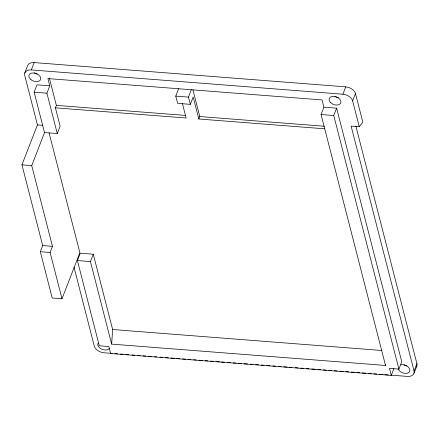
<?xml version="1.0" encoding="UTF-8"?>
<svg xmlns="http://www.w3.org/2000/svg" width="439" height="439" viewBox="0 0 439 439"><rect width="100%" height="100%" fill="white"/><g stroke="black" fill="none" stroke-linecap="round" stroke-linejoin="round"><path stroke-width="0.66" d="M385.618 364.14L385.524 365.467L111.649 344.121L112.636 329.519L93.287 254.214L80.249 253.199L77.401 260.552L99.296 345.767L108.812 346.508L110.612 353.516L391.27 375.389L393.882 368.65M24.738 73.077L27.591 65.724A8.632 5.592 21.2 0 1 34.16 62.579L345.784 86.862A8.632 5.592 21.2 0 1 355.486 93.545L362.812 122.069L359.278 126.761L351.129 126.125L414.054 371.015A8.632 5.592 21.2 0 1 407.458 376.421L391.05 375.142M49.091 132.935L79.865 252.694L61.992 298.767L52.214 298.01L40.322 251.712L42.698 245.588L21.95 164.844L37.447 124.895L24.71 75.338A8.632 5.592 21.2 0 1 31.306 69.933L34.16 62.579M34.138 92.179L36.986 84.826L49.766 85.819L46.913 93.172L57.284 133.544L44.509 132.551L34.138 92.179L46.913 93.172M61.992 298.767L50.101 252.474L52.477 246.35L31.729 165.607L44.52 132.633M57.284 133.544L60.138 126.191L55.418 107.818L56.368 105.371L49.355 78.065M111.649 344.121L90.439 261.567L93.287 254.214M324.789 128.814L198.84 118.996L193.187 96.997L190.339 104.35L177.625 103.357L175.759 96.108L178.613 88.755M190.339 104.35L188.474 97.096L191.327 89.748M198.84 118.996L199.794 116.544L192.946 89.896M385.524 365.467L321.052 114.535L323.9 107.187L322.039 99.933L47.9 78.57L49.766 85.819M391.27 375.389L389.47 368.381L398.919 369.117L333.761 115.528L336.614 108.175L323.9 107.187M31.306 69.933L342.93 94.215L345.784 86.862M359.278 126.761L352.632 100.893L355.486 93.545M398.919 369.117L401.773 361.763L336.614 108.175M414.054 371.015L416.902 363.662L355.859 126.081M414.026 373.276L416.88 365.923M175.759 96.108L188.474 97.096M321.052 114.535L333.761 115.528M56.368 105.371L185.719 115.452M199.794 116.544L324.377 126.256M55.418 107.818L186.131 118.003L182.306 103.127M37.447 124.895L42.66 125.302M21.95 164.844L31.729 165.607M42.698 245.588L52.477 246.35M40.322 251.712L50.101 252.474M77.401 260.552L90.439 261.567M112.636 329.519L381.732 350.492M112.186 353.411L103.983 352.769A8.632 5.592 21.2 0 1 94.281 346.091L74.004 267.186M114.919 353.625L117.652 353.834M120.385 354.048L123.118 354.262M125.856 354.476L128.589 354.69M132.007 354.953L134.74 355.167M137.473 355.381L140.206 355.595M142.944 355.809L145.677 356.018M148.409 356.232L151.828 356.501M154.561 356.715L156.613 356.874M160.026 357.137L162.765 357.351M165.498 357.565L168.23 357.78M170.963 357.994L174.382 358.257M176.434 358.416L179.853 358.685M182.586 358.899L185.318 359.107M188.051 359.321L190.784 359.536M193.522 359.75L196.255 359.964M198.988 360.178L202.406 360.441M205.139 360.655L207.872 360.869M210.61 361.083L213.343 361.292M216.076 361.506L219.495 361.774M221.541 361.934L224.28 362.148M227.693 362.411L230.431 362.625M233.164 362.839L235.897 363.053M238.629 363.267L241.368 363.476M244.1 363.69L247.519 363.958M250.252 364.172L252.985 364.381M255.717 364.595L258.45 364.809M261.189 365.023L263.921 365.237M266.654 365.451L270.073 365.714M272.806 365.928L275.538 366.142M278.277 366.356L281.009 366.565M283.742 366.779L287.161 367.048M289.208 367.207L291.946 367.421M295.359 367.684L298.097 367.898M300.83 368.112L303.563 368.326M306.296 368.541L309.034 368.749M311.767 368.963L315.186 369.232M317.918 369.446L320.651 369.654M323.384 369.868L326.117 370.082M328.855 370.296L331.588 370.511M334.32 370.725L337.053 370.933M339.791 371.147L343.205 371.416M345.943 371.63L348.676 371.838M351.409 372.052L354.827 372.321M356.874 372.481L359.612 372.695M362.345 372.903L365.764 373.172M368.497 373.386L371.229 373.6M373.962 373.814L376.7 374.023M379.433 374.237L382.852 374.505M384.899 374.665L388.317 374.928M416.902 363.662A8.632 5.592 21.2 0 1 416.391 366.911M342.93 94.215A8.632 5.592 21.2 0 1 352.632 100.893M406.893 365.896A6.212 4.028 21.2 0 1 403.896 364.727M37.216 74.043A6.212 4.028 21.2 0 1 34.291 72.709M338.469 97.65A6.212 4.028 21.2 0 1 334.952 96.393M109.338 348.308A6.212 4.028 21.2 0 1 101.639 349.12A6.212 4.028 21.2 0 1 98.16 342.985M400.906 364.798A6.212 4.028 21.2 0 1 409.34 368.359A6.212 4.028 21.2 0 1 406.08 373.408A6.212 4.028 21.2 0 1 398.211 368.963M330.49 102.485A6.212 4.028 21.2 0 0 340.653 103.28A6.212 4.028 21.2 0 0 333.898 96.355A6.212 4.028 21.2 0 0 330.49 102.485M30.28 79.091A6.212 4.028 21.2 0 0 40.443 79.882A6.212 4.028 21.2 0 0 33.682 72.956A6.212 4.028 21.2 0 0 30.28 79.091"/></g></svg>
